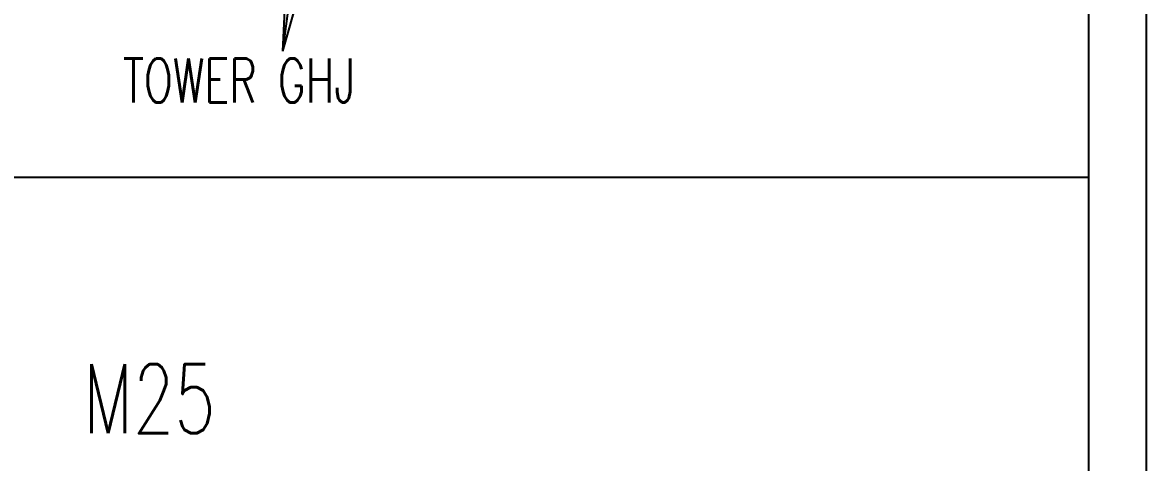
# Model space of a CAD drawing. Extents: x 473024 to 774629, y -1213442 to -1126596.
# Drawn here: x 597202 to 604474, y -1145965 to -1143119 of the extents above; entities that cross this region are included whole.
import ezdxf

# ---------------------------------------------------------------- set-up
doc = ezdxf.new("R2010")
doc.units = 0
doc.header["$LTSCALE"] = 100
doc.header["$MEASUREMENT"] = 0
for name, color, linetype in [('C-STRU-COL-HAT', 253, 'CONTINUOUS'), ('TITLE', 7, 'CONTINUOUS'), ('TITLE2', 7, 'CONTINUOUS')]:
    doc.layers.add(name, color=color, linetype=linetype)
doc.styles.add('DIM', font='romans.shx', dxfattribs={"width": 0.7})

msp = doc.modelspace()

# ---------------------------------------------------------------- linework, layer by layer
at = {"layer": 'C-STRU-COL-HAT', "color": 4}
for p in [(598986.7, -1141079.3, 0), (599485.6, -1141177.2, 0), (599140.7, -1141375.9, 0)]:
    msp.add_line(p, (598884, -1143304.8, 0), dxfattribs=at)
at = {"layer": 'TITLE', "color": 2}
msp.add_line((604096.5, -1144120.9, 0), (593465.1, -1144120.9, 0), dxfattribs=at)
at = {"layer": 'TITLE2', "color": 4, "elevation": 0}
msp.add_lwpolyline([(604473.6, -1213069.4), (604473.6, -1126969.1), (473397.1, -1126969.1), (473397.1, -1213069.4)], close=True, dxfattribs=at)
at = {"layer": 'TITLE2', "color": 12, "elevation": 0}
msp.add_lwpolyline([(604100.7, -1212696.5), (604100.7, -1127341.9), (473769.9, -1127341.9), (473769.9, -1212696.5)], close=True, dxfattribs=at)

# ---------------------------------------------------------------- texts
at = {"layer": 'TITLE2', "color": 6, "style": 'DIM', "width": 0.7}
for s, height, p in [('TOWER GHJ', 283.11, (597852.3, -1143636, 0)), ('M25', 445.34, (597596.1, -1145775.5, 128985.7))]:
    msp.add_text(s, height=height, dxfattribs=at).set_placement(p)

doc.saveas('drawing.dxf')
